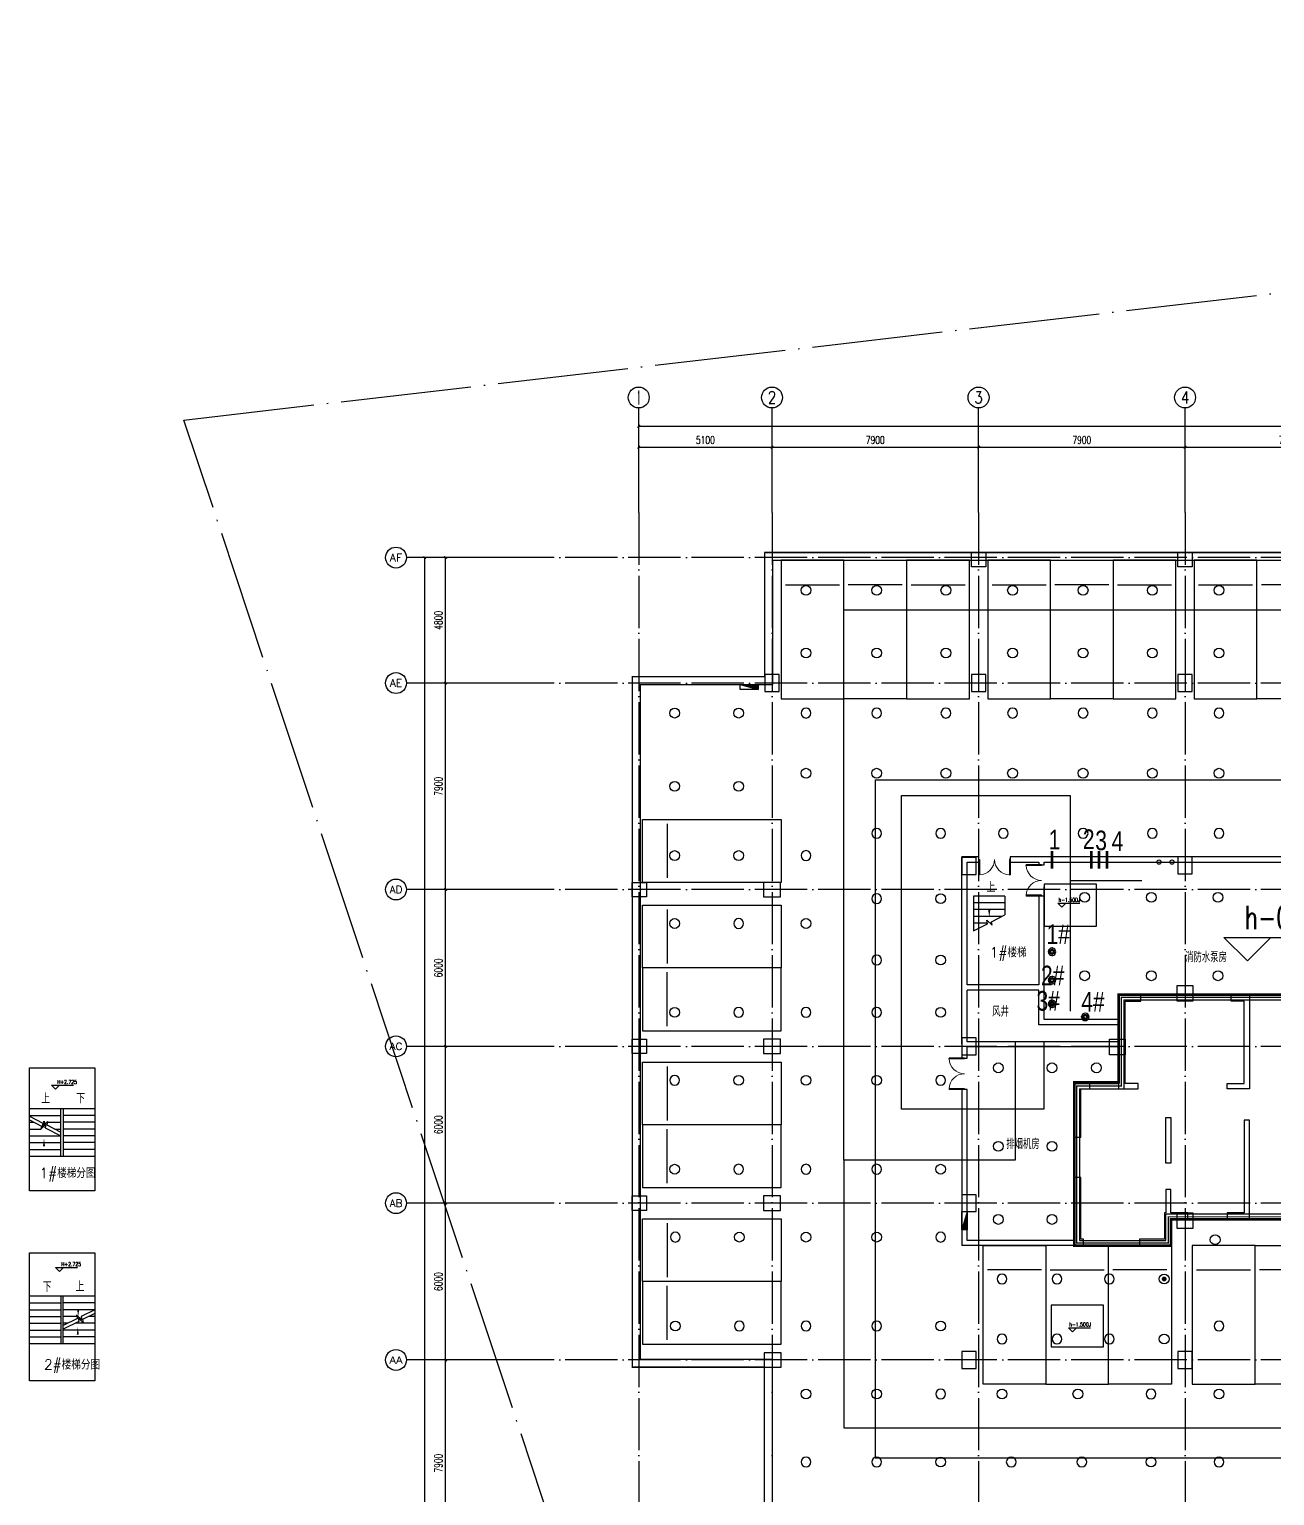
# Model space of a CAD drawing. Extents: x -23309 to 303886, y -33091 to 154511.
# Drawn here: x -23309 to 24327, y 98409 to 154511 of the extents above; entities that cross this region are included whole.
import ezdxf
from ezdxf.enums import TextEntityAlignment as Align

# ---------------------------------------------------------------- set-up
doc = ezdxf.new("R2010")
doc.units = 0
doc.header["$LTSCALE"] = 1000
doc.header["$MEASUREMENT"] = 0
doc.linetypes.add('CONTINOUS', pattern=[0])
doc.linetypes.add('DOTE', pattern=[2.42, 2, -0.2, 0.02, -0.2])
for name, color, linetype in [('AXIS', 3, 'Continuous'), ('AXIS_TEXT', 7, 'Continuous'), ('COLUMN', 9, 'Continuous'), ('DIM_ELEV', 3, 'Continuous'), ('DIM_SYMB', 3, 'Continuous'), ('DOTE', 1, 'Continuous'), ('EQUIP_喷淋', 7, 'Continuous'), ('EQUIP_消火栓', 1, 'Continuous'), ('NT-PY', 1, 'Continuous'), ('PIPE-喷淋', 6, 'Continuous'), ('PUB_TEXT', 210, 'Continuous'), ('Pump-低', 7, 'Continuous'), ('Pump-高', 14, 'Continuous'), ('STAIR', 51, 'Continuous'), ('VALVE_喷淋', 7, 'Continuous'), ('WALL', 9, 'Continuous'), ('WINDOW', 4, 'Continuous'), ('下喷', 7, 'Continuous'), ('主楼车库高差线', 6, 'Continuous'), ('住宅楼', 2, 'Continuous'), ('剪力墙闭合区域', 6, 'Continuous'), ('挡土墙', 4, 'Continuous'), ('排水', 61, 'Continuous'), ('普通机动车位', 135, 'Continuous'), ('机动车位车档', 201, 'Continuous'), ('用地红线', 1, 'Continuous'), ('车行线', 2, 'Continuous'), ('防火分区', 7, 'Continuous'), ('集水坑', 42, 'CONTINOUS')]:
    doc.layers.add(name, color=color, linetype=linetype)
doc.styles.add('_TCH_AXIS', font='COMPLEX', dxfattribs={"bigfont": 'GBCBIG'})
doc.styles.add('_TCH_DIM', font='SIMPLEX', dxfattribs={"bigfont": 'GBCBIG'})
doc.styles.add('_TCH_DIM_T3', font='SIMPLEX', dxfattribs={"width": 0.705882, "bigfont": 'GBCBIG'})
doc.styles.add('_TCH_WINDOW', font='SIMPLEX', dxfattribs={"height": 3.5, "bigfont": 'GBCBIG'})
doc.styles.add('COMPLEX', font='COMPLEX')
doc.styles.add('HNSJY', font='simplex.shx', dxfattribs={"width": 0.8, "bigfont": 'gbcbig.shx'})
doc.styles.add('样式 1', font='HNSJY-07.shx', dxfattribs={"width": 0.8, "height": 4, "bigfont": 'HNSJY-HZ.shx'})
doc.dimstyles.new('_TCH_ARCH&&100', dxfattribs={"dimtxt": 297.5, "dimasz": 100, "dimexe": 250, "dimexo": 300, "dimgap": 126.25, "dimtad": 1, "dimdec": 0, "dimzin": 0, "dimdsep": 46, "dimtxsty": '_TCH_DIM_T3', "dimblk": 'ARCHTICK', "dimcen": 0.09, "dimclrt": 7, "dimazin": 2, "dimtfac": 1, "dimtdec": 0, "dimtix": 1, "dimtmove": 2, "dimatfit": 3, "dimldrblk": 'ARCHTICK', "dimfxl": 100, "dimtolj": 1, "dimtzin": 0, "dimarcsym": 0})

# ---------------------------------------------------------------- blocks, each defined once
blk = doc.blocks.new('_ArchTick')
at = {"color": 0, "linetype": 'ByBlock', "const_width": 0.4}
blk.add_lwpolyline([(-0.5, -0.5), (0.5, 0.5)], dxfattribs=at)
blk = doc.blocks.new('*D68')
at = {"layer": 'AXIS', "color": 0, "lineweight": -2, "transparency": 16777216}
for p, q in [((-5184, 103600), (-7634, 103600)), ((-7384, 95700), (-7384, 103600)), ((-5184, 95700), (-7634, 95700))]:
    blk.add_line(p, q, dxfattribs=at)
at = {"layer": 'Defpoints', "color": 0, "transparency": 16777216}
for p in [(-7384, 103600), (-4884, 103600), (-4884, 95700)]:
    blk.add_point(p, dxfattribs=at)
at = {"layer": 'AXIS', "color": 0, "lineweight": -2, "transparency": 16777216, "xscale": 100, "yscale": 100, "zscale": 100}
for p, rotation in [((-7384, 103600), 90), ((-7384, 95700), 270)]:
    blk.add_blockref('_ArchTick', p, dxfattribs=dict(at, rotation=rotation))
at = {"layer": 'AXIS', "color": 7, "transparency": 16777216, "insert": (-7659, 99650), "char_height": 297.5, "attachment_point": 5, "rotation": 90, "style": '_TCH_DIM_T3'}
blk.add_mtext('\\A1;7900', dxfattribs=at)
blk = doc.blocks.new('*D69')
at = {"layer": 'AXIS', "color": 0, "lineweight": -2, "transparency": 16777216}
for p, q in [((-5184, 109600), (-7634, 109600)), ((-7384, 103600), (-7384, 109600)), ((-5184, 103600), (-7634, 103600))]:
    blk.add_line(p, q, dxfattribs=at)
at = {"layer": 'Defpoints', "color": 0, "transparency": 16777216}
for p in [(-7384, 109600), (-4884, 109600), (-4884, 103600)]:
    blk.add_point(p, dxfattribs=at)
at = {"layer": 'AXIS', "color": 0, "lineweight": -2, "transparency": 16777216, "xscale": 100, "yscale": 100, "zscale": 100}
for p, rotation in [((-7384, 109600), 90), ((-7384, 103600), 270)]:
    blk.add_blockref('_ArchTick', p, dxfattribs=dict(at, rotation=rotation))
at = {"layer": 'AXIS', "color": 7, "transparency": 16777216, "insert": (-7659, 106600), "char_height": 297.5, "attachment_point": 5, "rotation": 90, "style": '_TCH_DIM_T3'}
blk.add_mtext('\\A1;6000', dxfattribs=at)
blk = doc.blocks.new('*D70')
at = {"layer": 'AXIS', "color": 0, "lineweight": -2, "transparency": 16777216}
for p, q in [((-5184, 115600), (-7634, 115600)), ((-7384, 109600), (-7384, 115600)), ((-5184, 109600), (-7634, 109600))]:
    blk.add_line(p, q, dxfattribs=at)
at = {"layer": 'Defpoints', "color": 0, "transparency": 16777216}
for p in [(-7384, 115600), (-4884, 115600), (-4884, 109600)]:
    blk.add_point(p, dxfattribs=at)
at = {"layer": 'AXIS', "color": 0, "lineweight": -2, "transparency": 16777216, "xscale": 100, "yscale": 100, "zscale": 100}
for p, rotation in [((-7384, 115600), 90), ((-7384, 109600), 270)]:
    blk.add_blockref('_ArchTick', p, dxfattribs=dict(at, rotation=rotation))
at = {"layer": 'AXIS', "color": 7, "transparency": 16777216, "insert": (-7659, 112600), "char_height": 297.5, "attachment_point": 5, "rotation": 90, "style": '_TCH_DIM_T3'}
blk.add_mtext('\\A1;6000', dxfattribs=at)
blk = doc.blocks.new('*D71')
at = {"layer": 'AXIS', "color": 0, "lineweight": -2, "transparency": 16777216}
for p, q in [((-5184, 121600), (-7634, 121600)), ((-7384, 115600), (-7384, 121600)), ((-5184, 115600), (-7634, 115600))]:
    blk.add_line(p, q, dxfattribs=at)
at = {"layer": 'Defpoints', "color": 0, "transparency": 16777216}
for p in [(-7384, 121600), (-4884, 121600), (-4884, 115600)]:
    blk.add_point(p, dxfattribs=at)
at = {"layer": 'AXIS', "color": 0, "lineweight": -2, "transparency": 16777216, "xscale": 100, "yscale": 100, "zscale": 100}
for p, rotation in [((-7384, 121600), 90), ((-7384, 115600), 270)]:
    blk.add_blockref('_ArchTick', p, dxfattribs=dict(at, rotation=rotation))
at = {"layer": 'AXIS', "color": 7, "transparency": 16777216, "insert": (-7659, 118600), "char_height": 297.5, "attachment_point": 5, "rotation": 90, "style": '_TCH_DIM_T3'}
blk.add_mtext('\\A1;6000', dxfattribs=at)
blk = doc.blocks.new('*D72')
at = {"layer": 'AXIS', "color": 0, "lineweight": -2, "transparency": 16777216}
for p, q in [((-5184, 129500), (-7634, 129500)), ((-7384, 121600), (-7384, 129500)), ((-5184, 121600), (-7634, 121600))]:
    blk.add_line(p, q, dxfattribs=at)
at = {"layer": 'Defpoints', "color": 0, "transparency": 16777216}
for p in [(-7384, 129500), (-4884, 129500), (-4884, 121600)]:
    blk.add_point(p, dxfattribs=at)
at = {"layer": 'AXIS', "color": 0, "lineweight": -2, "transparency": 16777216, "xscale": 100, "yscale": 100, "zscale": 100}
for p, rotation in [((-7384, 129500), 90), ((-7384, 121600), 270)]:
    blk.add_blockref('_ArchTick', p, dxfattribs=dict(at, rotation=rotation))
at = {"layer": 'AXIS', "color": 7, "transparency": 16777216, "insert": (-7659, 125550), "char_height": 297.5, "attachment_point": 5, "rotation": 90, "style": '_TCH_DIM_T3'}
blk.add_mtext('\\A1;7900', dxfattribs=at)
blk = doc.blocks.new('*D73')
at = {"layer": 'AXIS', "color": 0, "lineweight": -2, "transparency": 16777216}
for p, q in [((-5184, 134300), (-7634, 134300)), ((-7384, 129500), (-7384, 134300)), ((-5184, 129500), (-7634, 129500))]:
    blk.add_line(p, q, dxfattribs=at)
at = {"layer": 'Defpoints', "color": 0, "transparency": 16777216}
for p in [(-7384, 134300), (-4884, 134300), (-4884, 129500)]:
    blk.add_point(p, dxfattribs=at)
at = {"layer": 'AXIS', "color": 0, "lineweight": -2, "transparency": 16777216, "xscale": 100, "yscale": 100, "zscale": 100}
for p, rotation in [((-7384, 134300), 90), ((-7384, 129500), 270)]:
    blk.add_blockref('_ArchTick', p, dxfattribs=dict(at, rotation=rotation))
at = {"layer": 'AXIS', "color": 7, "transparency": 16777216, "insert": (-7659, 131900), "char_height": 297.5, "attachment_point": 5, "rotation": 90, "style": '_TCH_DIM_T3'}
blk.add_mtext('\\A1;4800', dxfattribs=at)
blk = doc.blocks.new('*D74')
at = {"layer": 'AXIS', "color": 0, "lineweight": -2, "transparency": 16777216}
for p, q in [((-5184, 134300), (-8434, 134300)), ((-8184, 0), (-8184, 134300)), ((-5184, 0), (-8434, 0))]:
    blk.add_line(p, q, dxfattribs=at)
at = {"layer": 'Defpoints', "color": 0, "transparency": 16777216}
for p in [(-8184, 134300), (-4884, 134300), (-4884, 0)]:
    blk.add_point(p, dxfattribs=at)
at = {"layer": 'AXIS', "color": 0, "lineweight": -2, "transparency": 16777216, "xscale": 100, "yscale": 100, "zscale": 100}
for p, rotation in [((-8184, 134300), 90), ((-8184, 0), 270)]:
    blk.add_blockref('_ArchTick', p, dxfattribs=dict(at, rotation=rotation))
at = {"layer": 'AXIS', "color": 7, "transparency": 16777216, "insert": (-8459, 67150), "char_height": 297.5, "attachment_point": 5, "rotation": 90, "style": '_TCH_DIM_T3'}
blk.add_mtext('\\A1;134300', dxfattribs=at)
blk = doc.blocks.new('*D140')
at = {"layer": 'AXIS', "color": 0, "lineweight": -2, "transparency": 16777216}
for p, q in [((0, 136325), (0, 138775)), ((5100, 136325), (5100, 138775)), ((0, 138525), (5100, 138525))]:
    blk.add_line(p, q, dxfattribs=at)
at = {"layer": 'Defpoints', "color": 0, "transparency": 16777216}
for p in [(5100, 138525), (0, 136025), (5100, 136025)]:
    blk.add_point(p, dxfattribs=at)
at = {"layer": 'AXIS', "color": 0, "lineweight": -2, "transparency": 16777216, "xscale": 100, "yscale": 100, "zscale": 100, "rotation": 180}
blk.add_blockref('_ArchTick', (0, 138525), dxfattribs=at)
at = {"layer": 'AXIS', "color": 0, "lineweight": -2, "transparency": 16777216, "xscale": 100, "yscale": 100, "zscale": 100}
blk.add_blockref('_ArchTick', (5100, 138525), dxfattribs=at)
at = {"layer": 'AXIS', "color": 7, "transparency": 16777216, "insert": (2550, 138800), "char_height": 297.5, "attachment_point": 5, "style": '_TCH_DIM_T3'}
blk.add_mtext('\\A1;5100', dxfattribs=at)
blk = doc.blocks.new('*D141')
at = {"layer": 'AXIS', "color": 0, "lineweight": -2, "transparency": 16777216}
for p, q in [((5100, 136325), (5100, 138775)), ((13000, 136325), (13000, 138775)), ((5100, 138525), (13000, 138525))]:
    blk.add_line(p, q, dxfattribs=at)
at = {"layer": 'Defpoints', "color": 0, "transparency": 16777216}
for p in [(13000, 138525), (5100, 136025), (13000, 136025)]:
    blk.add_point(p, dxfattribs=at)
at = {"layer": 'AXIS', "color": 0, "lineweight": -2, "transparency": 16777216, "xscale": 100, "yscale": 100, "zscale": 100, "rotation": 180}
blk.add_blockref('_ArchTick', (5100, 138525), dxfattribs=at)
at = {"layer": 'AXIS', "color": 0, "lineweight": -2, "transparency": 16777216, "xscale": 100, "yscale": 100, "zscale": 100}
blk.add_blockref('_ArchTick', (13000, 138525), dxfattribs=at)
at = {"layer": 'AXIS', "color": 7, "transparency": 16777216, "insert": (9050, 138800), "char_height": 297.5, "attachment_point": 5, "style": '_TCH_DIM_T3'}
blk.add_mtext('\\A1;7900', dxfattribs=at)
blk = doc.blocks.new('*D142')
at = {"layer": 'AXIS', "color": 0, "lineweight": -2, "transparency": 16777216}
for p, q in [((13000, 136325.442255), (13000, 138775.442255)), ((20900, 136325.442255), (20900, 138775.442255)), ((13000, 138525.442255), (20900, 138525.442255))]:
    blk.add_line(p, q, dxfattribs=at)
at = {"layer": 'Defpoints', "color": 0, "transparency": 16777216}
for p in [(20900, 138525.442255), (13000, 136025.442255), (20900, 136025.442255)]:
    blk.add_point(p, dxfattribs=at)
at = {"layer": 'AXIS', "color": 0, "lineweight": -2, "transparency": 16777216, "xscale": 100, "yscale": 100, "zscale": 100, "rotation": 180}
blk.add_blockref('_ArchTick', (13000, 138525.442255), dxfattribs=at)
at = {"layer": 'AXIS', "color": 0, "lineweight": -2, "transparency": 16777216, "xscale": 100, "yscale": 100, "zscale": 100}
blk.add_blockref('_ArchTick', (20900, 138525.442255), dxfattribs=at)
at = {"layer": 'AXIS', "color": 7, "transparency": 16777216, "insert": (16950, 138800.442255), "char_height": 297.5, "attachment_point": 5, "style": '_TCH_DIM_T3'}
blk.add_mtext('\\A1;7900', dxfattribs=at)
blk = doc.blocks.new('*D143')
at = {"layer": 'AXIS', "color": 0, "lineweight": -2, "transparency": 16777216}
for p, q in [((20900, 136325), (20900, 138775)), ((28800, 136325), (28800, 138775)), ((20900, 138525), (28800, 138525))]:
    blk.add_line(p, q, dxfattribs=at)
at = {"layer": 'Defpoints', "color": 0, "transparency": 16777216}
for p in [(28800, 138525), (20900, 136025), (28800, 136025)]:
    blk.add_point(p, dxfattribs=at)
at = {"layer": 'AXIS', "color": 0, "lineweight": -2, "transparency": 16777216, "xscale": 100, "yscale": 100, "zscale": 100, "rotation": 180}
blk.add_blockref('_ArchTick', (20900, 138525), dxfattribs=at)
at = {"layer": 'AXIS', "color": 0, "lineweight": -2, "transparency": 16777216, "xscale": 100, "yscale": 100, "zscale": 100}
blk.add_blockref('_ArchTick', (28800, 138525), dxfattribs=at)
at = {"layer": 'AXIS', "color": 7, "transparency": 16777216, "insert": (24850, 138800), "char_height": 297.5, "attachment_point": 5, "style": '_TCH_DIM_T3'}
blk.add_mtext('\\A1;7900', dxfattribs=at)
blk = doc.blocks.new('*D175')
at = {"layer": 'AXIS', "color": 0, "lineweight": -2, "transparency": 16777216}
for p, q in [((0, 136325), (0, 139575)), ((0, 139325), (251000, 139325)), ((251000, 136325), (251000, 139575))]:
    blk.add_line(p, q, dxfattribs=at)
at = {"layer": 'Defpoints', "color": 0, "transparency": 16777216}
for p in [(251000, 139325), (0, 136025), (251000, 136025)]:
    blk.add_point(p, dxfattribs=at)
at = {"layer": 'AXIS', "color": 0, "lineweight": -2, "transparency": 16777216, "xscale": 100, "yscale": 100, "zscale": 100, "rotation": 180}
blk.add_blockref('_ArchTick', (0, 139325), dxfattribs=at)
at = {"layer": 'AXIS', "color": 0, "lineweight": -2, "transparency": 16777216, "xscale": 100, "yscale": 100, "zscale": 100}
blk.add_blockref('_ArchTick', (251000, 139325), dxfattribs=at)
at = {"layer": 'AXIS', "color": 7, "transparency": 16777216, "insert": (125500, 139600), "char_height": 297.5, "attachment_point": 5, "style": '_TCH_DIM_T3'}
blk.add_mtext('\\A1;251000', dxfattribs=at)
blk = doc.blocks.new('_AXISO')
blk.add_circle((0, 0), 0.5)
at = {"layer": 'AXIS_TEXT', "style": 'COMPLEX', "width": 1.041667}
blk.add_attdef('A', text='', height=0.56, dxfattribs=at).set_placement((-0.25, -0.28), (0.25, -0.28), align=Align.FIT)
blk = doc.blocks.new('$DorLib2D$00000002')
for p, q in [((-0.5, 0), (-0.5, 0.4875)), ((-0.475, 0.4875), (-0.5, 0.4875)), ((-0.475, 0), (-0.475, 0.4875)), ((0.475, 0), (0.475, 0.4875)), ((0.475, 0.4875), (0.5, 0.4875)), ((0.5, 0), (0.5, 0.4875)), ((-0.5, 0), (-0.475, 0)), ((0.5, 0), (0.475, 0))]:
    blk.add_line(p, q)
at = {"lineweight": 13}
for centre, start, end in [((-0.4875, 0), 0, 88.53072), ((0.4875, 0), 91.46928, 180)]:
    blk.add_arc(centre, 0.4875, start, end, dxfattribs=at)
blk = doc.blocks.new('ghdsfhhfhdhsd')
at = {"layer": 'STAIR'}
for p, q in [((27471586, -4973058), (27470259, -4973058)), ((27470259, -4973058), (27470530, -4973596)), ((27470546, -4973592), (27470546, -4973058)), ((27470806, -4974141), (27470806, -4973058)), ((27471066, -4974258), (27471066, -4973058)), ((27471326, -4974258), (27471326, -4973058)), ((27471586, -4974258), (27471586, -4973058)), ((27470663, -4973568), (27470479, -4973764)), ((27470479, -4973764), (27470602, -4973738)), ((27470530, -4973596), (27470663, -4973568)), ((27470546, -4973750), (27470546, -4973693)), ((27470602, -4973738), (27470865, -4974258)), ((27471586, -4974258), (27470865, -4974258))]:
    blk.add_line(p, q, dxfattribs=at)
blk = doc.blocks.new('VAEGFHGFD')
at = {"layer": '车行线'}
for p, q in [((232719, 235324), (319311, 235324)), ((232719, 235324), (232719, 209385)), ((232719, 209385), (319346, 209385))]:
    blk.add_line(p, q, dxfattribs=at)
blk = doc.blocks.new('DSGFSDGNG')
at = {"layer": 'STAIR'}
for p, q in [((447936, 173154), (450436, 173154)), ((447936, 172894), (449136, 172894)), ((449136, 171334), (449136, 173154)), ((449236, 173154), (449236, 171334)), ((450436, 172894), (449236, 172894)), ((447936, 172634), (448107, 172634)), ((447936, 172374), (448375, 172374)), ((448621, 172634), (449136, 172634)), ((448904, 172374), (449136, 172374)), ((450436, 172634), (449236, 172634)), ((450436, 172374), (449236, 172374)), ((447936, 172114), (449136, 172114)), ((447936, 171854), (449136, 171854)), ((450436, 172114), (449236, 172114)), ((450436, 171854), (449236, 171854)), ((447936, 171594), (449136, 171594)), ((447936, 171334), (450436, 171334)), ((450436, 171594), (449236, 171594))]:
    blk.add_line(p, q, dxfattribs=at)
blk.add_lwpolyline([(447936, 174715), (450436, 174715), (450436, 170014), (447936, 170014)], close=True, dxfattribs=at)
for points in [[(447936, 172863), (448456, 172601), (448430, 172477), (448626, 172661), (448599, 172529), (449136, 172257)], [(447936, 172721), (448398, 172487), (448372, 172363), (448568, 172547), (448541, 172415), (449136, 172114)]]:
    blk.add_lwpolyline(points, dxfattribs=at)
blk = doc.blocks.new('SDFHGADFHG')
at = {"layer": 'STAIR'}
for p, q in [((459001, 165722), (460201, 165722)), ((461501, 165982), (459002, 165982)), ((460201, 165982), (460201, 164162)), ((460301, 164162), (460301, 165982)), ((461501, 165722), (460301, 165722)), ((459001, 165462), (460201, 165462)), ((459001, 165202), (460201, 165202)), ((459001, 164942), (460201, 164942)), ((461501, 165462), (460301, 165462)), ((460823, 165202), (460301, 165202)), ((460839, 165128), (460301, 164856)), ((460897, 165014), (460301, 164714)), ((460472, 164942), (460301, 164942)), ((461501, 164942), (460754, 164942)), ((461007, 165076), (460811, 165260)), ((460811, 165260), (460839, 165128)), ((461065, 164962), (460869, 165146)), ((460869, 165146), (460897, 165014)), ((461501, 165462), (460981, 165200)), ((460981, 165200), (461007, 165076)), ((461501, 165320), (461039, 165086)), ((461039, 165086), (461065, 164962)), ((461501, 165202), (461269, 165202)), ((459001, 164682), (460201, 164682)), ((459001, 164422), (460201, 164422)), ((461501, 164682), (460301, 164682)), ((461501, 164422), (460301, 164422)), ((459001, 164162), (461502, 164162))]:
    blk.add_line(p, q, dxfattribs=at)
blk.add_lwpolyline([(459002, 167643), (461502, 167643), (461502, 162743), (459002, 162743)], close=True, dxfattribs=at)
blk = doc.blocks.new('8#住宅楼')
at = {"layer": '住宅楼', "ltscale": 2, "const_width": 100}
blk.add_lwpolyline([(32368630, -2859378), (32358930, -2859378), (32358930, -2862728), (32357230, -2862728), (32357230, -2868978), (32360930, -2868978), (32360930, -2867978), (32367830, -2867978)], dxfattribs=at)
blk = doc.blocks.new('hdfjfkjlkjlgh')
at = {"layer": '普通机动车位'}
blk.add_lwpolyline([(22002093, -3456003), (22004493, -3456003), (22004493, -3461303), (22002093, -3461303)], close=True, dxfattribs=at)
at = {"layer": '机动车位车档'}
blk.add_line((22004326, -3456940), (22002260, -3456940), dxfattribs=at)
blk = doc.blocks.new('第一防火分区')
at = {"layer": '防火分区', "color": 3, "ltscale": 5, "const_width": 50}
for points in [[(32400972, -2842456), (32345396, -2842456), (32345396, -2847205), (32340322, -2847205), (32340322, -2873631), (32345372, -2873631), (32345372, -2885405), (32356422, -2885405), (32356422, -2913131), (32361222, -2913131), (32361222, -2923806), (32369729, -2923806)], [(32367731, -2867878), (32360831, -2867878), (32360830, -2868878), (32357330, -2868878), (32357330, -2862878), (32359031, -2862878), (32359031, -2859478), (32368531, -2859478)]]:
    blk.add_lwpolyline(points, dxfattribs=at)
blk = doc.blocks.new('$TwtSys$00000125')
blk.add_circle((0, 0, 0), 1)
blk = doc.blocks.new('$TwtSys$00000128')
at = {"const_width": 0.5, "elevation": 0}
blk.add_lwpolyline([(0.25, 0, 1), (-0.25, 0, 1)], format="xyb", close=True, dxfattribs=at)
blk.add_circle((0, 0, 0), 1)
blk = doc.blocks.new('$TwtSys$00000434')
for p, q in [((-0.5, 0.5), (-0.5, -0.5)), ((-0.5, -0.5), (0.5, 0.5)), ((0.5, 0.5), (-0.5, 0.5)), ((0.5, -0.5), (0.5, 0.5)), ((-0.5, -0.5), (0.5, -0.5))]:
    blk.add_line(p, q)
blk.add_solid([(0.5, -0.5), (0.5, 0.5), (-0.5, -0.5)])
blk = doc.blocks.new('$VALVE$00000520')
blk.add_lwpolyline([(-80, 0, 1), (80, 0, 1), (-80, 0, 0.758058)], format="xyb")
at = {"const_width": 78.4}
for points in [[(0, 24, 1), (0, -24, -1)], [(0, 24, -1), (0, -24, 1)]]:
    blk.add_lwpolyline(points, format="xyb", dxfattribs=at)
blk.add_circle((0, 0), 48)
for p in [(-80, 0), (80, 0)]:
    blk.add_point(p)

msp = doc.modelspace()

# ---------------------------------------------------------------- linework, layer by layer
at = {"layer": 'AXIS'}
for p, q in [((0, 136025.4), (0, 140025.4)), ((5100, 136025.4), (5100, 140025.4)), ((13000, 136025.4), (13000, 140025.4)), ((20900, 136025.4), (20900, 140025.4)), ((-4883.6, 134300), (-8883.6, 134300)), ((-4883.6, 129500), (-8883.6, 129500)), ((-4883.6, 121600), (-8883.6, 121600)), ((-4883.6, 115600), (-8883.6, 115600)), ((-4883.6, 109600), (-8883.6, 109600)), ((-4883.6, 103600), (-8883.6, 103600))]:
    msp.add_line(p, q, dxfattribs=at)
at = {"layer": 'COLUMN', "color": 3, "ltscale": 5}
for points in [[(12725, 134500), (13275, 134500), (13275, 133950), (12725, 133950)], [(20625, 134500), (21175, 134500), (21175, 133950), (20625, 133950)], [(4825, 129175), (5375, 129175), (5375, 129825), (4825, 129825)], [(12725, 129175.2), (13275, 129175.2), (13275, 129825.2), (12725, 129825.2)], [(20625, 129175.2), (21175, 129175.2), (21175, 129825.2), (20625, 129825.2)], [(12359.8, 122175.1), (12909.8, 122175.1), (12909.8, 122825.1), (12359.8, 122825.1)], [(20625, 122200.1), (21175, 122200.1), (21175, 122850.1), (20625, 122850.1)], [(-250, 121875), (300, 121875), (300, 121325), (-250, 121325)], [(5425, 121325), (5425, 121875), (4775, 121875), (4775, 121325)], [(20599.9, 117927.6), (21200, 117927.6), (21200, 117327.6), (20599.9, 117327.6)], [(-250, 115875), (300, 115875), (300, 115325), (-250, 115325)], [(5425, 115325), (5425, 115875), (4775, 115875), (4775, 115325)], [(12359.6, 115275.2), (12909.6, 115275.2), (12909.6, 115925.2), (12359.6, 115925.2)], [(18009.3, 115877.6), (18609.4, 115877.6), (18609.4, 115277.7), (18009.3, 115277.7)], [(-250, 109875), (300, 109875), (300, 109325), (-250, 109325)], [(5425, 109325), (5425, 109875), (4775, 109875), (4775, 109325)], [(12359.6, 109275.2), (12909.6, 109275.2), (12909.6, 109925.2), (12359.6, 109925.2)], [(20599.9, 109227.6), (21200, 109227.6), (21200, 108627.6), (20599.9, 108627.6)], [(5450, 103325), (5450, 103875), (4800, 103875), (4800, 103325)], [(12359.8, 103275.2), (12909.8, 103275.2), (12909.8, 103925.2), (12359.8, 103925.2)], [(20625, 103275.2), (21175, 103275.2), (21175, 103925.2), (20625, 103925.2)]]:
    msp.add_lwpolyline(points, close=True, dxfattribs=at)
at = {"layer": 'DIM_ELEV'}
for p, q in [((16185, 120926.5), (16035, 121076.5)), ((16035, 121076.5), (16875, 121076.5)), ((16185, 120926.5), (16335, 121076.5)), ((23282, 118868.3), (22382, 119768.3)), ((22382, 119768.3), (27422, 119768.3)), ((23282, 118868.3), (24182, 119768.3)), ((-22311.4, 113959.5), (-22461.4, 114109.5)), ((-22461.4, 114109.5), (-21621.4, 114109.5)), ((-22311.4, 113959.5), (-22161.4, 114109.5)), ((-22153.6, 106987.2), (-22303.6, 107137.2)), ((-22303.6, 107137.2), (-21463.6, 107137.2)), ((-22153.6, 106987.2), (-22003.6, 107137.2)), ((16596.3, 104683.3), (16446.3, 104833.3)), ((16446.3, 104833.3), (17286.3, 104833.3)), ((16596.3, 104683.3), (16746.3, 104833.3))]:
    msp.add_line(p, q, dxfattribs=at)
at = {"layer": 'DIM_SYMB'}
for points in [[(13409.8, 121399.6, 0, 0, 0), (13409.8, 120525.4, 0, 80, 0), (13409.8, 120825.4, 0, 0, 0)], [(-21417.8, 113318.6, 0, 0, 0), (-21417.8, 111046.1, 0, 0, 0), (-22747.8, 111046.1, 0, 0, 0), (-22747.8, 112080.4, 0, 80, 0), (-22747.8, 111780.4, 0, 0, 0)], [(-22746.7, 113311.7, 0, 0, 0), (-22746.7, 112437.6, 0, 80, 0), (-22746.7, 112737.6, 0, 0, 0)], [(-22703.7, 106106.4, 0, 0, 0), (-22703.7, 103833.9, 0, 0, 0), (-21456.8, 103833.9, 0, 0, 0), (-21456.8, 104868.1, 0, 80, 0), (-21456.8, 104568.1, 0, 0, 0)], [(-21440.8, 106119.9, 0, 0, 0), (-21440.8, 105245.8, 0, 80, 0), (-21440.8, 105545.8, 0, 0, 0)]]:
    msp.add_lwpolyline(points, format="xyseb", dxfattribs=at)
at = {"layer": 'DOTE', "linetype": 'DOTE'}
for p, q in [((0, 136025.4), (0, -12369.1)), ((5100, 136025.4), (5100, -12369.1)), ((13000, 136025.4), (13000, -12369.1)), ((20900, 136025.4), (20900, -12369.1)), ((267803.3, 134300), (-4883.6, 134300)), ((267803.3, 129500), (-4883.6, 129500)), ((267803.3, 121600), (-4883.6, 121600)), ((267803.3, 115600), (-4883.6, 115600)), ((267803.3, 109600), (-4883.6, 109600)), ((267803.3, 103600), (-4883.6, 103600))]:
    msp.add_line(p, q, dxfattribs=at)
at = {"layer": 'NT-PY', "ltscale": 2}
for points in [[(7850, 111247.7), (7850, 131289.5), (7850, 132301.9), (49300, 132301.9)], [(15500, 115767.3), (15500, 113199.5), (10700, 113199.5), (10050, 113199.5), (10050, 125199.5), (16510, 125199.5), (16510, 116949.5)], [(16510, 121949.5), (19250, 121949.5)], [(14400, 115777.1), (14400, 111247.7), (7850, 111247.7)], [(7850, 111247.7), (7850, 100999.5), (46162.2, 100999.5)]]:
    msp.add_lwpolyline(points, dxfattribs=at)
at = {"layer": 'PIPE-喷淋', "ltscale": 1.5, "const_width": 105}
msp.add_lwpolyline([(15809.8, 122400.1), (15809.8, 123077.6)], dxfattribs=at)
at = {"layer": 'PIPE-喷淋', "linetype": 'Continuous', "ltscale": 1.5, "const_width": 105}
for points in [[(17309.8, 122400.1), (17309.8, 123077.6)], [(17610.9, 122400.1), (17610.7, 123077.6)], [(17909.8, 122400.1), (17909.8, 123077.6)]]:
    msp.add_lwpolyline(points, dxfattribs=at)
at = {"layer": 'Pump-低'}
msp.add_circle((19900, 122650.1), 80, dxfattribs=at)
at = {"layer": 'Pump-高', "color": 14}
msp.add_circle((20400, 122650.1), 80, dxfattribs=at)
at = {"layer": 'WALL'}
for p, q in [((13009.8, 122850.1), (12359.8, 122850.1)), ((12359.8, 117849.6), (12359.8, 122850.1)), ((12559.8, 122650.1), (13009.8, 122650.1)), ((12559.8, 117949.6), (12559.8, 122650.1)), ((13009.8, 122650.1), (13009.8, 122850.1)), ((15409.8, 122850.1), (14209.8, 122850.1)), ((14209.8, 122850.1), (14209.8, 122650.1)), ((14209.8, 122650.1), (15309.8, 122650.1)), ((15309.8, 122650.1), (15309.8, 122550.1)), ((15309.8, 122550.1), (15509.8, 122550.1)), ((26259, 122850.1), (15409.8, 122850.1)), ((15509.8, 122650.1), (26259, 122650.1)), ((15509.8, 122550.1), (15509.8, 122650.1)), ((15509.8, 121350.1), (15309.8, 121350.1)), ((15309.8, 121350.1), (15309.8, 117949.6)), ((15509.8, 117849.6), (15509.8, 121350.1)), ((12359.8, 115677.6), (12359.8, 117849.6)), ((15309.8, 117949.6), (12559.8, 117949.6)), ((15509.8, 116627.6), (15509.8, 117849.6)), ((12559.8, 115777.6), (12559.8, 117749.6)), ((15309.8, 117749.6), (12559.8, 117749.6)), ((15309.8, 116427.6), (15309.8, 117749.6)), ((18358.8, 116627.6), (18358.8, 117577.1)), ((18358.8, 117577.1), (27858.8, 117577.1)), ((18558.8, 117377.1), (27858.8, 117377.1)), ((18558.8, 117377.1), (18558.8, 116515.9)), ((18358.8, 116427.6), (15309.8, 116427.6)), ((18358.8, 116627.6), (15509.8, 116627.6)), ((18358.8, 115777.6), (18358.8, 116427.6)), ((18558.8, 116515.9), (18558.8, 115676.8)), ((12359.8, 115677.6), (12359.8, 115150.2)), ((18358.8, 115777.6), (12559.8, 115777.6)), ((18358.8, 115577.6), (12559.8, 115577.6)), ((12559.8, 115150.2), (12559.8, 115577.6)), ((18358.8, 115577.6), (18358.8, 114177.1)), ((18558.8, 115676.8), (18558.8, 113977.1)), ((12359.8, 115150.2), (12559.8, 115150.2)), ((12559.8, 113950.2), (12359.8, 113950.2)), ((12359.8, 113950.2), (12359.8, 107977.6)), ((12559.8, 108177.6), (12559.8, 113950.2)), ((16658.8, 114177.1), (18358.8, 114177.1)), ((16658.8, 114177.1), (16659.7, 108177.6)), ((16858.8, 113977.1), (18558.8, 113977.1)), ((16858.8, 113977.1), (16858.8, 108177.1)), ((27058.8, 109177.1), (20158.8, 109177.1)), ((20158.8, 108177.1), (20158.8, 109177.1)), ((27258.8, 108977.1), (20358.8, 108977.1)), ((20358.8, 107977.1), (20358.8, 108977.1)), ((16659.7, 107977.6), (12359.8, 107977.6)), ((16659.7, 108177.6), (12559.8, 108177.6)), ((16658.8, 107977.1), (20358.8, 107977.1)), ((16858.8, 108177.1), (20158.8, 108177.1))]:
    msp.add_line(p, q, dxfattribs=at)
at = {"layer": '主楼车库高差线', "linetype": 'ByBlock', "ltscale": 2, "const_width": 40}
msp.add_lwpolyline([(28058.3, 117577.6), (18358.8, 117577.6), (18358.8, 114177.6), (16658, 114177.6), (16658.3, 107977.6), (20358.3, 107977.6), (20358.3, 108977.6), (27257.8, 108977.6)], dxfattribs=at)
at = {"layer": '剪力墙闭合区域', "linetype": 'ByBlock', "ltscale": 2}
for points in [[(18608.8, 114177.1), (18608.8, 117327.1), (19208.8, 117327.1), (19208.8, 117577.1), (18358.8, 117577.1), (18358.8, 113977.1), (19108.3, 113977.1), (19108.3, 114177.1)], [(23158.3, 114177.1), (23158.3, 117327.1), (22658.3, 117327.1), (22658.3, 117577.1), (23358.3, 117577.1), (23358.3, 113977.1), (22508.3, 113977.1), (22508.3, 114177.1)], [(16658.3, 112127.1), (16908.3, 112127.1), (16908.3, 113977.1), (17258.8, 113977.1), (17258.8, 114227.1), (16658.3, 114227.1)], [(20158.3, 112877.6), (20358.3, 112877.6), (20358.3, 111127.1), (20158.3, 111127.1)], [(23358.3, 112777.6), (23158.3, 112777.6), (23158.3, 109227.1), (22508.3, 109227.1), (22508.3, 108977.1), (23358.3, 108977.1)], [(20158.3, 109227.1), (20108.3, 109227.1), (20108.3, 108227.1), (19158.3, 108227.1), (19158.3, 107977.1), (20358.3, 107977.1), (20358.3, 108977.1), (21008.3, 108977.1), (21008.3, 109227.1), (20358.3, 109227.1), (20358.3, 110127.1), (20158.3, 110127.1)]]:
    msp.add_lwpolyline(points, close=True, dxfattribs=at)
msp.add_lwpolyline([(17008.3, 107977.1), (17008.3, 108227.1), (16908.3, 108227.1), (16908.3, 110577.1), (16658.3, 110577.1), (16658.3, 107977.1), (17008.3, 107977.1)], dxfattribs=at)
at = {"layer": '挡土墙'}
for p, q in [((4825, 129750.4), (4825, 134500.2)), ((4825, 134500.2), (60400, 134500.2)), ((5125, 129450.4), (5125, 134200.2)), ((5125, 134200.2), (60300, 134200.2)), ((-250, 129750.4), (-250, 103325)), ((-250, 129750.4), (4825, 129750.4)), ((50, 129450.4), (50, 103625)), ((50, 129450.4), (5125, 129450.4)), ((4800, 103325), (-250, 103325)), ((5100, 103625), (50, 103625)), ((4800, 103325), (4800, 91550.4)), ((5100, 103625), (5100, 91850.4))]:
    msp.add_line(p, q, dxfattribs=at)
at = {"layer": '排水'}
msp.add_lwpolyline([(15509.8, 121350.1), (15509.8, 121700)], dxfattribs=at)
at = {"layer": '用地红线', "linetype": 'DOTE', "ltscale": 2.5}
msp.add_lwpolyline([(111284.2, 154511.4), (122259.3, 54391.7), (256468.7, 73223.2), (270117.4, -24011.1), (45671.3, -24011), (21595.5, 39449.2), (16162.1, 38615.9), (-17395.7, 139562.7)], close=True, dxfattribs=at)
at = {"layer": '集水坑'}
for points in [[(17509.8, 120200), (17509.8, 121800), (15509.8, 121800), (15509.8, 120200)], [(17775, 104099.6), (17775, 105699.6), (15775, 105699.6), (15775, 104099.6)]]:
    msp.add_lwpolyline(points, close=True, dxfattribs=at)

# ---------------------------------------------------------------- block references
at = {"layer": 'AXIS'}
ref = msp.add_blockref('_AXISO', (0, 140425.4), dxfattribs=dict(at, xscale=800, yscale=800, zscale=800))
ref.add_attrib('A', '1', dxfattribs={"layer": 'AXIS_TEXT', "height": 544.8, "style": '_TCH_AXIS', "width": 0.555556}).set_placement((-64.9, 140153.1), (64.9, 140153.1), align=Align.FIT)
ref = msp.add_blockref('_AXISO', (5100, 140425.4), dxfattribs=dict(at, xscale=800, yscale=800, zscale=800))
ref.add_attrib('A', '2', dxfattribs={"layer": 'AXIS_TEXT', "height": 465.9, "style": '_TCH_AXIS'}).set_placement((4944.7, 140192.5), (5255.3, 140192.5), align=Align.FIT)
ref = msp.add_blockref('_AXISO', (13000, 140425.4), dxfattribs=dict(at, xscale=800, yscale=800, zscale=800))
ref.add_attrib('A', '3', dxfattribs={"layer": 'AXIS_TEXT', "height": 465.9, "style": '_TCH_AXIS'}).set_placement((12844.7, 140192.5), (13155.3, 140192.5), align=Align.FIT)
ref = msp.add_blockref('_AXISO', (20900, 140425.4), dxfattribs=dict(at, xscale=800, yscale=800, zscale=800))
ref.add_attrib('A', '4', dxfattribs={"layer": 'AXIS_TEXT', "height": 455.7, "style": '_TCH_AXIS', "width": 0.9375}).set_placement((20737.3, 140197.6), (21062.7, 140197.6), align=Align.FIT)
ref = msp.add_blockref('_AXISO', (-9283.6, 134300), dxfattribs=dict(at, xscale=800, yscale=800, zscale=800))
ref.add_attrib('A', 'AF', dxfattribs={"layer": 'AXIS_TEXT', "height": 288.12, "style": '_TCH_AXIS', "width": 0.945946}).set_placement((-9523.7, 134155.9), (-9043.5, 134155.9), align=Align.FIT)
ref = msp.add_blockref('_AXISO', (-9283.6, 129500), dxfattribs=dict(at, xscale=800, yscale=800, zscale=800))
ref.add_attrib('A', 'AE', dxfattribs={"layer": 'AXIS_TEXT', "height": 288.12, "style": '_TCH_AXIS', "width": 0.945946}).set_placement((-9523.7, 129355.9), (-9043.5, 129355.9), align=Align.FIT)
ref = msp.add_blockref('_AXISO', (-9283.6, 121600), dxfattribs=dict(at, xscale=800, yscale=800, zscale=800))
ref.add_attrib('A', 'AD', dxfattribs={"layer": 'AXIS_TEXT', "height": 282.17, "style": '_TCH_AXIS', "width": 0.947368}).set_placement((-9525.5, 121458.9), (-9041.8, 121458.9), align=Align.FIT)
ref = msp.add_blockref('_AXISO', (-9283.6, 115600), dxfattribs=dict(at, xscale=800, yscale=800, zscale=800))
ref.add_attrib('A', 'AC', dxfattribs={"layer": 'AXIS_TEXT', "height": 276.42, "style": '_TCH_AXIS', "width": 1.027778}).set_placement((-9527.1, 115461.8), (-9040.1, 115461.8), align=Align.FIT)
ref = msp.add_blockref('_AXISO', (-9283.6, 109600), dxfattribs=dict(at, xscale=800, yscale=800, zscale=800))
ref.add_attrib('A', 'AB', dxfattribs={"layer": 'AXIS_TEXT', "height": 282.17, "style": '_TCH_AXIS', "width": 0.947368}).set_placement((-9525.5, 109458.9), (-9041.8, 109458.9), align=Align.FIT)
ref = msp.add_blockref('_AXISO', (-9283.6, 103600), dxfattribs=dict(at, xscale=800, yscale=800, zscale=800))
ref.add_attrib('A', 'AA', dxfattribs={"layer": 'AXIS_TEXT', "height": 270.86, "style": '_TCH_AXIS', "width": 0.974359}).set_placement((-9528.7, 103464.6), (-9038.6, 103464.6), align=Align.FIT)
at = {"layer": 'EQUIP_喷淋', "xscale": 187.5, "yscale": 187.5, "zscale": 187.5}
for name, p in [('$TwtSys$00000125', (6400, 133050.2)), ('$TwtSys$00000125', (9100, 133050.2)), ('$TwtSys$00000125', (11750, 133050.2)), ('$TwtSys$00000125', (14300, 133050.2)), ('$TwtSys$00000125', (17000, 133050.2)), ('$TwtSys$00000125', (19650, 133050.2)), ('$TwtSys$00000125', (22200, 133050.2)), ('$TwtSys$00000125', (9100, 130650.2)), ('$TwtSys$00000125', (17000, 130650.2)), ('$TwtSys$00000125', (1375, 128349.8)), ('$TwtSys$00000125', (6400, 126050.2)), ('$TwtSys$00000125', (9100, 126050.2)), ('$TwtSys$00000125', (11750, 126050.2)), ('$TwtSys$00000125', (14300, 126050.2)), ('$TwtSys$00000125', (17000, 126050.2)), ('$TwtSys$00000125', (19650, 126050.2)), ('$TwtSys$00000125', (22200, 126050.2)), ('$TwtSys$00000125', (1375, 125550)), ('$TwtSys$00000125', (3825, 125550)), ('$TwtSys$00000125', (1375, 122900)), ('$TwtSys$00000125', (17060, 121300.3)), ('$TwtSys$00000125', (1375, 120300)), ('$TwtSys$00000125', (11550, 118900)), ('$TwtSys$00000125', (17060, 118300.3)), ('$TwtSys$00000125', (1375, 116900)), ('$TwtSys$00000125', (9100, 114300)), ('$TwtSys$00000125', (15808.8, 114777.6)), ('$TwtSys$00000125', (17508.8, 114777.6)), ('$TwtSys$00000125', (13758.8, 111777.6)), ('$TwtSys$00000125', (15808.8, 111777.6)), ('$TwtSys$00000125', (1375, 110900)), ('$TwtSys$00000125', (15808.8, 108977.6)), ('$TwtSys$00000125', (9100, 108300)), ('$TwtSys$00000128', (20099.8, 106700)), ('$TwtSys$00000125', (1400, 104900)), ('$TwtSys$00000125', (9100, 102300)), ('$TwtSys$00000125', (16799.8, 102300)), ('$TwtSys$00000125', (11550, 99700)), ('$TwtSys$00000125', (19599.8, 99700))]:
    msp.add_blockref(name, p, dxfattribs=at)
at = {"layer": 'EQUIP_喷淋', "xscale": -187.5, "yscale": 187.5, "zscale": 187.5}
for p, rotation in [((9100, 128349.8), 179.9999999998358), ((17000, 128349.8), 179.9999999998358), ((9100, 123749.8), 179.9999999998358), ((17000, 123749.8), 179.9999999998358), ((9100, 121250.3), 179.9999999998358), ((9100, 118900), 179.9999999998358), ((9100, 116900), 179.9999999998358), ((1375, 114300), 179.9999999998809), ((9100, 110900), 179.9999999998358), ((1400, 108300), 179.9999999998809), ((13899.8, 106700), 179.9999999998358), ((15999.8, 106700), 179.9999999998358), ((17999.8, 106700), 179.9999999998358), ((9100, 104900), 179.9999999998358), ((15999.8, 104400), 179.9999999998358), ((17999.8, 104400), 179.9999999998358), ((6400, 99700), 179.9999999998358), ((9100, 99700), 179.9999999998358), ((14250, 99700), 179.9999999998358), ((16950, 99700), 179.9999999998358), ((22200, 99700), 179.9999999998358)]:
    msp.add_blockref('$TwtSys$00000125', p, dxfattribs=dict(at, rotation=rotation))
at = {"layer": 'EQUIP_消火栓', "yscale": 200, "zscale": 700}
for p, xscale, rotation in [((4225, 129350.4), -700, 180), ((12459.8, 108925), -699.9999999999998, 89.99612393899905)]:
    msp.add_blockref('$TwtSys$00000434', p, dxfattribs=dict(at, xscale=xscale, rotation=rotation))
at = {"layer": 'STAIR', "rotation": 90}
msp.add_blockref('ghdsfhhfhdhsd', (-4960248.2, -27350236.2), dxfattribs=at)
at = {"layer": 'STAIR'}
for name, p in [('DSGFSDGNG', (-471245.4, -59936.8)), ('SDFHGADFHG', (-482310.7, -59936.8))]:
    msp.add_blockref(name, p, dxfattribs=at)
at = {"layer": 'VALVE_喷淋'}
for p, xscale, yscale, zscale, rotation in [((15809.8, 119219.6), 1.8, 1.8, 1.8, 89.99999990466186), ((15809.8, 118130.9), 1.8, 1.8, 1.8, 89.99999990466186), ((15809.8, 117227.6), 1.800000000000002, 1.800000000000002, 1.800000000000002, 90)]:
    msp.add_blockref('$VALVE$00000520', p, dxfattribs=dict(at, xscale=xscale, yscale=yscale, zscale=zscale, rotation=rotation))
at = {"layer": 'VALVE_喷淋', "xscale": 1.8, "yscale": 1.8, "zscale": 1.8}
msp.add_blockref('$VALVE$00000520', (17079.7, 116727.6), dxfattribs=at)
at = {"layer": 'WINDOW', "yscale": 1200}
for p, xscale, zscale, rotation in [((13609.8, 122750.1), 1200, 1200, 180), ((15409.8, 121950.1), 1200, 1200, 90.00000001914117), ((12459.8, 114550.2), -1200, -1200, 89.99999999084444)]:
    msp.add_blockref('$DorLib2D$00000002', p, dxfattribs=dict(at, xscale=xscale, zscale=zscale, rotation=rotation))
at = {"layer": '下喷', "xscale": 187.5, "zscale": 187.5}
for p, yscale in [((6400, 130650.2), 187.5), ((11750, 130650.2), 187.5), ((14300, 130650.2), 187.5), ((19650, 130650.2), 187.5), ((22200, 130650.2), 187.5), ((3825, 128349.8), 187.5), ((3825, 122900), 187.5), ((11550, 121250.3), 187.5), ((19610, 121300.3), 187.5), ((22160, 121300.3), 187.5), ((6400, 120300), 187.5), ((19610, 118300.3), 187.5), ((22160, 118300.3), 187.5), ((11550, 116900), 187.5), ((3825, 114300), 187.5), ((6400, 114300), 187.5), ((13758.8, 114777.6), 187.5), ((11550, 110900), 187.5), ((13758.8, 108977.6), 187.5), ((3850, 108300), 187.5), ((6400, 108300), 187.5), ((11550, 104900), 187.5), ((20099.8, 104400), 187.5), ((6400, 102300), 187.5), ((11550, 102300), -187.5), ((13899.8, 102300), 187.5), ((19599.8, 102300), -187.5), ((22200, 102300), 187.5)]:
    msp.add_blockref('$TwtSys$00000125', p, dxfattribs=dict(at, yscale=yscale))
for p, yscale, rotation in [((6400, 128349.8), -187.5, 359.9999999998358), ((11750, 128349.8), -187.5, 359.9999999998358), ((14300, 128349.8), -187.5, 359.9999999998358), ((19650, 128349.8), -187.5, 359.9999999998358), ((22200, 128349.8), -187.5, 359.9999999998358), ((11550, 123749.8), -187.5, 359.9999999998358), ((13950, 123749.8), -187.5, 359.9999999998358), ((19650, 123749.8), -187.5, 359.9999999998358), ((22200, 123749.8), -187.5, 359.9999999998358), ((6400, 122900), -187.5, 359.9999999998358), ((3825, 120300), -187.5, 359.9999999998781), ((3825, 116900), -187.5, 359.9999999998781), ((6400, 116900), -187.5, 359.9999999998358), ((11550, 114300), -187.5, 359.9999999997168), ((3825, 110900), -187.5, 359.9999999998781), ((6400, 110900), -187.5, 359.9999999998358), ((11550, 108300), -187.5, 359.9999999997168), ((22050.2, 108200), 187.5, 359.9999999945441), ((3850, 104900), -187.5, 359.9999999998781), ((6400, 104900), -187.5, 359.9999999998358), ((22200.2, 104900), -187.5, 180.0000000008103), ((13899.8, 104400), -187.5, 359.9999999998358)]:
    msp.add_blockref('$TwtSys$00000125', p, dxfattribs=dict(at, yscale=yscale, rotation=rotation))
at = {"layer": '住宅楼'}
msp.add_blockref('8#住宅楼', (-32340571.5, 2976955.7), dxfattribs=at)
at = {"layer": '普通机动车位', "xscale": -1}
for p in [(22009942.9, 3590203.2), (22014742.9, 3590203.2), (22017842.9, 3590203.2), (22022642.9, 3590203.2), (22025742.9, 3590203.2), (22020067.9, 3563983.6), (22025667.9, 3563983.6)]:
    msp.add_blockref('hdfjfkjlkjlgh', p, dxfattribs=at)
at = {"layer": '普通机动车位'}
for p in [(-21994242.9, 3590203.2), (-21986342.9, 3590203.2), (-21978442.9, 3590203.2), (-21988917.9, 3563983.6), (-21984117.9, 3563983.6), (-21978517.9, 3563983.6)]:
    msp.add_blockref('hdfjfkjlkjlgh', p, dxfattribs=at)
at = {"layer": '普通机动车位', "rotation": 90}
for p in [(-3455853, -21880217.9), (-3455853, -21883492.9), (-3455853, -21889492.9), (-3455853, -21895492.9)]:
    msp.add_blockref('hdfjfkjlkjlgh', p, dxfattribs=at)
at = {"layer": '普通机动车位', "xscale": -1, "rotation": 90}
for p in [(-3455853, 22120692.9), (-3455853, 22114692.9), (-3455853, 22108692.9)]:
    msp.add_blockref('hdfjfkjlkjlgh', p, dxfattribs=at)
at = {"layer": '车行线'}
msp.add_blockref('VAEGFHGFD', (-223668.5, -109529.6), dxfattribs=at)
at = {"layer": '防火分区'}
msp.add_blockref('第一防火分区', (-32340571.5, 2976955.7), dxfattribs=at)

# ---------------------------------------------------------------- texts
at = {"layer": 'PUB_TEXT', "color": 0}
for s, height, style, width, p in [('1', 750, '样式 1', 0.8, (15681, 123135.8)), ('2', 750, '样式 1', 0.8, (16991.6, 123149.9)), ('3', 750, '样式 1', 0.8, (17464.2, 123104.4)), ('4', 750, '样式 1', 0.8, (18089.5, 123080.5)), ('h-1.500J', 148.75, '_TCH_DIM', 0.705882, (16058, 121129)), ('h-0.300', 892.5, '_TCH_DIM', 0.705882, (23180, 120083.3)), ('h-1.500J', 148.75, '_TCH_DIM', 0.705882, (16469.3, 104885.8))]:
    msp.add_text(s, height=height, dxfattribs=dict(at, style=style, width=width)).set_placement(p)
at = {"layer": 'PUB_TEXT'}
for s, height, style, p in [('上', 337.6, '_TCH_DIM', (13305.6, 121504.6)), ('1#楼梯', 385.82, '_TCH_WINDOW', (13426.8, 119005.2)), ('上', 337.6, '_TCH_DIM', (-22850.9, 113416.7)), ('下', 337.6, '_TCH_DIM', (-21512.8, 113423.6)), ('1#楼梯分图', 385.82, '_TCH_WINDOW', (-22923.2, 110562.8)), ('下', 337.6, '_TCH_DIM', (-22798.6, 106211.4)), ('上', 337.6, '_TCH_DIM', (-21545, 106224.9)), ('2#楼梯分图', 385.82, '_TCH_WINDOW', (-22748.8, 103232.6))]:
    msp.add_text(s, height=height, dxfattribs=dict(at, style=style)).set_placement(p)
at = {"layer": 'PUB_TEXT', "style": 'HNSJY', "width": 0.8}
for s, p in [('消防水泵房', (20900, 118818.1)), ('风井', (13520.3, 116737.6)), ('排烟机房', (14057.6, 111670.9))]:
    msp.add_text(s, height=400, rotation=0.00901, dxfattribs=at).set_placement(p)
at = {"layer": 'PUB_TEXT', "color": 7, "style": '_TCH_DIM', "width": 0.705882}
for p in [(-22246.4, 114162), (-22088.6, 107189.7)]:
    msp.add_text('H+2.725', height=148.75, dxfattribs=at).set_placement(p)
at = {"layer": 'VALVE_喷淋', "color": 0, "style": '样式 1', "width": 0.8}
for s, p in [('1#', (15600, 119514.5)), ('2#', (15388.8, 117935.8, -8700)), ('3#', (15218, 116966.8, -8700)), ('4#', (16928.4, 116930.5))]:
    msp.add_text(s, height=750, dxfattribs=at).set_placement(p)

# ---------------------------------------------------------------- dimensions: what is measured, and where the dimension line sits
at = {"layer": 'AXIS'}
for p1, p2, distance, picture, middle in [((0, 136025.4), (251000, 136025.4), 3300, '*D175', (125500, 139600.4)), ((0, 136025.4), (5100, 136025.4), 2500, '*D140', (2550, 138800.4)), ((5100, 136025.4), (13000, 136025.4), 2500, '*D141', (9050, 138800.4)), ((13000, 136025.4), (20900, 136025.4), 2500, '*D142', (16950, 138800.4)), ((20900, 136025.4), (28800, 136025.4), 2500, '*D143', (24850, 138800.4)), ((-4883.6, 0), (-4883.6, 134300), 3300, '*D74', (-8458.6, 67150)), ((-4883.6, 129500), (-4883.6, 134300), 2500, '*D73', (-7658.6, 131900)), ((-4883.6, 121600), (-4883.6, 129500), 2500, '*D72', (-7658.6, 125550)), ((-4883.6, 115600), (-4883.6, 121600), 2500, '*D71', (-7658.6, 118600)), ((-4883.6, 109600), (-4883.6, 115600), 2500, '*D70', (-7658.6, 112600)), ((-4883.6, 103600), (-4883.6, 109600), 2500, '*D69', (-7658.6, 106600)), ((-4883.6, 95700), (-4883.6, 103600), 2500, '*D68', (-7658.6, 99650))]:
    dim = msp.add_aligned_dim(p1=p1, p2=p2, distance=distance, dimstyle='_TCH_ARCH&&100', dxfattribs=at)
    dim.commit()
    dim.dimension.update_dxf_attribs({"geometry": picture, "text_midpoint": middle})

doc.saveas('drawing.dxf')
